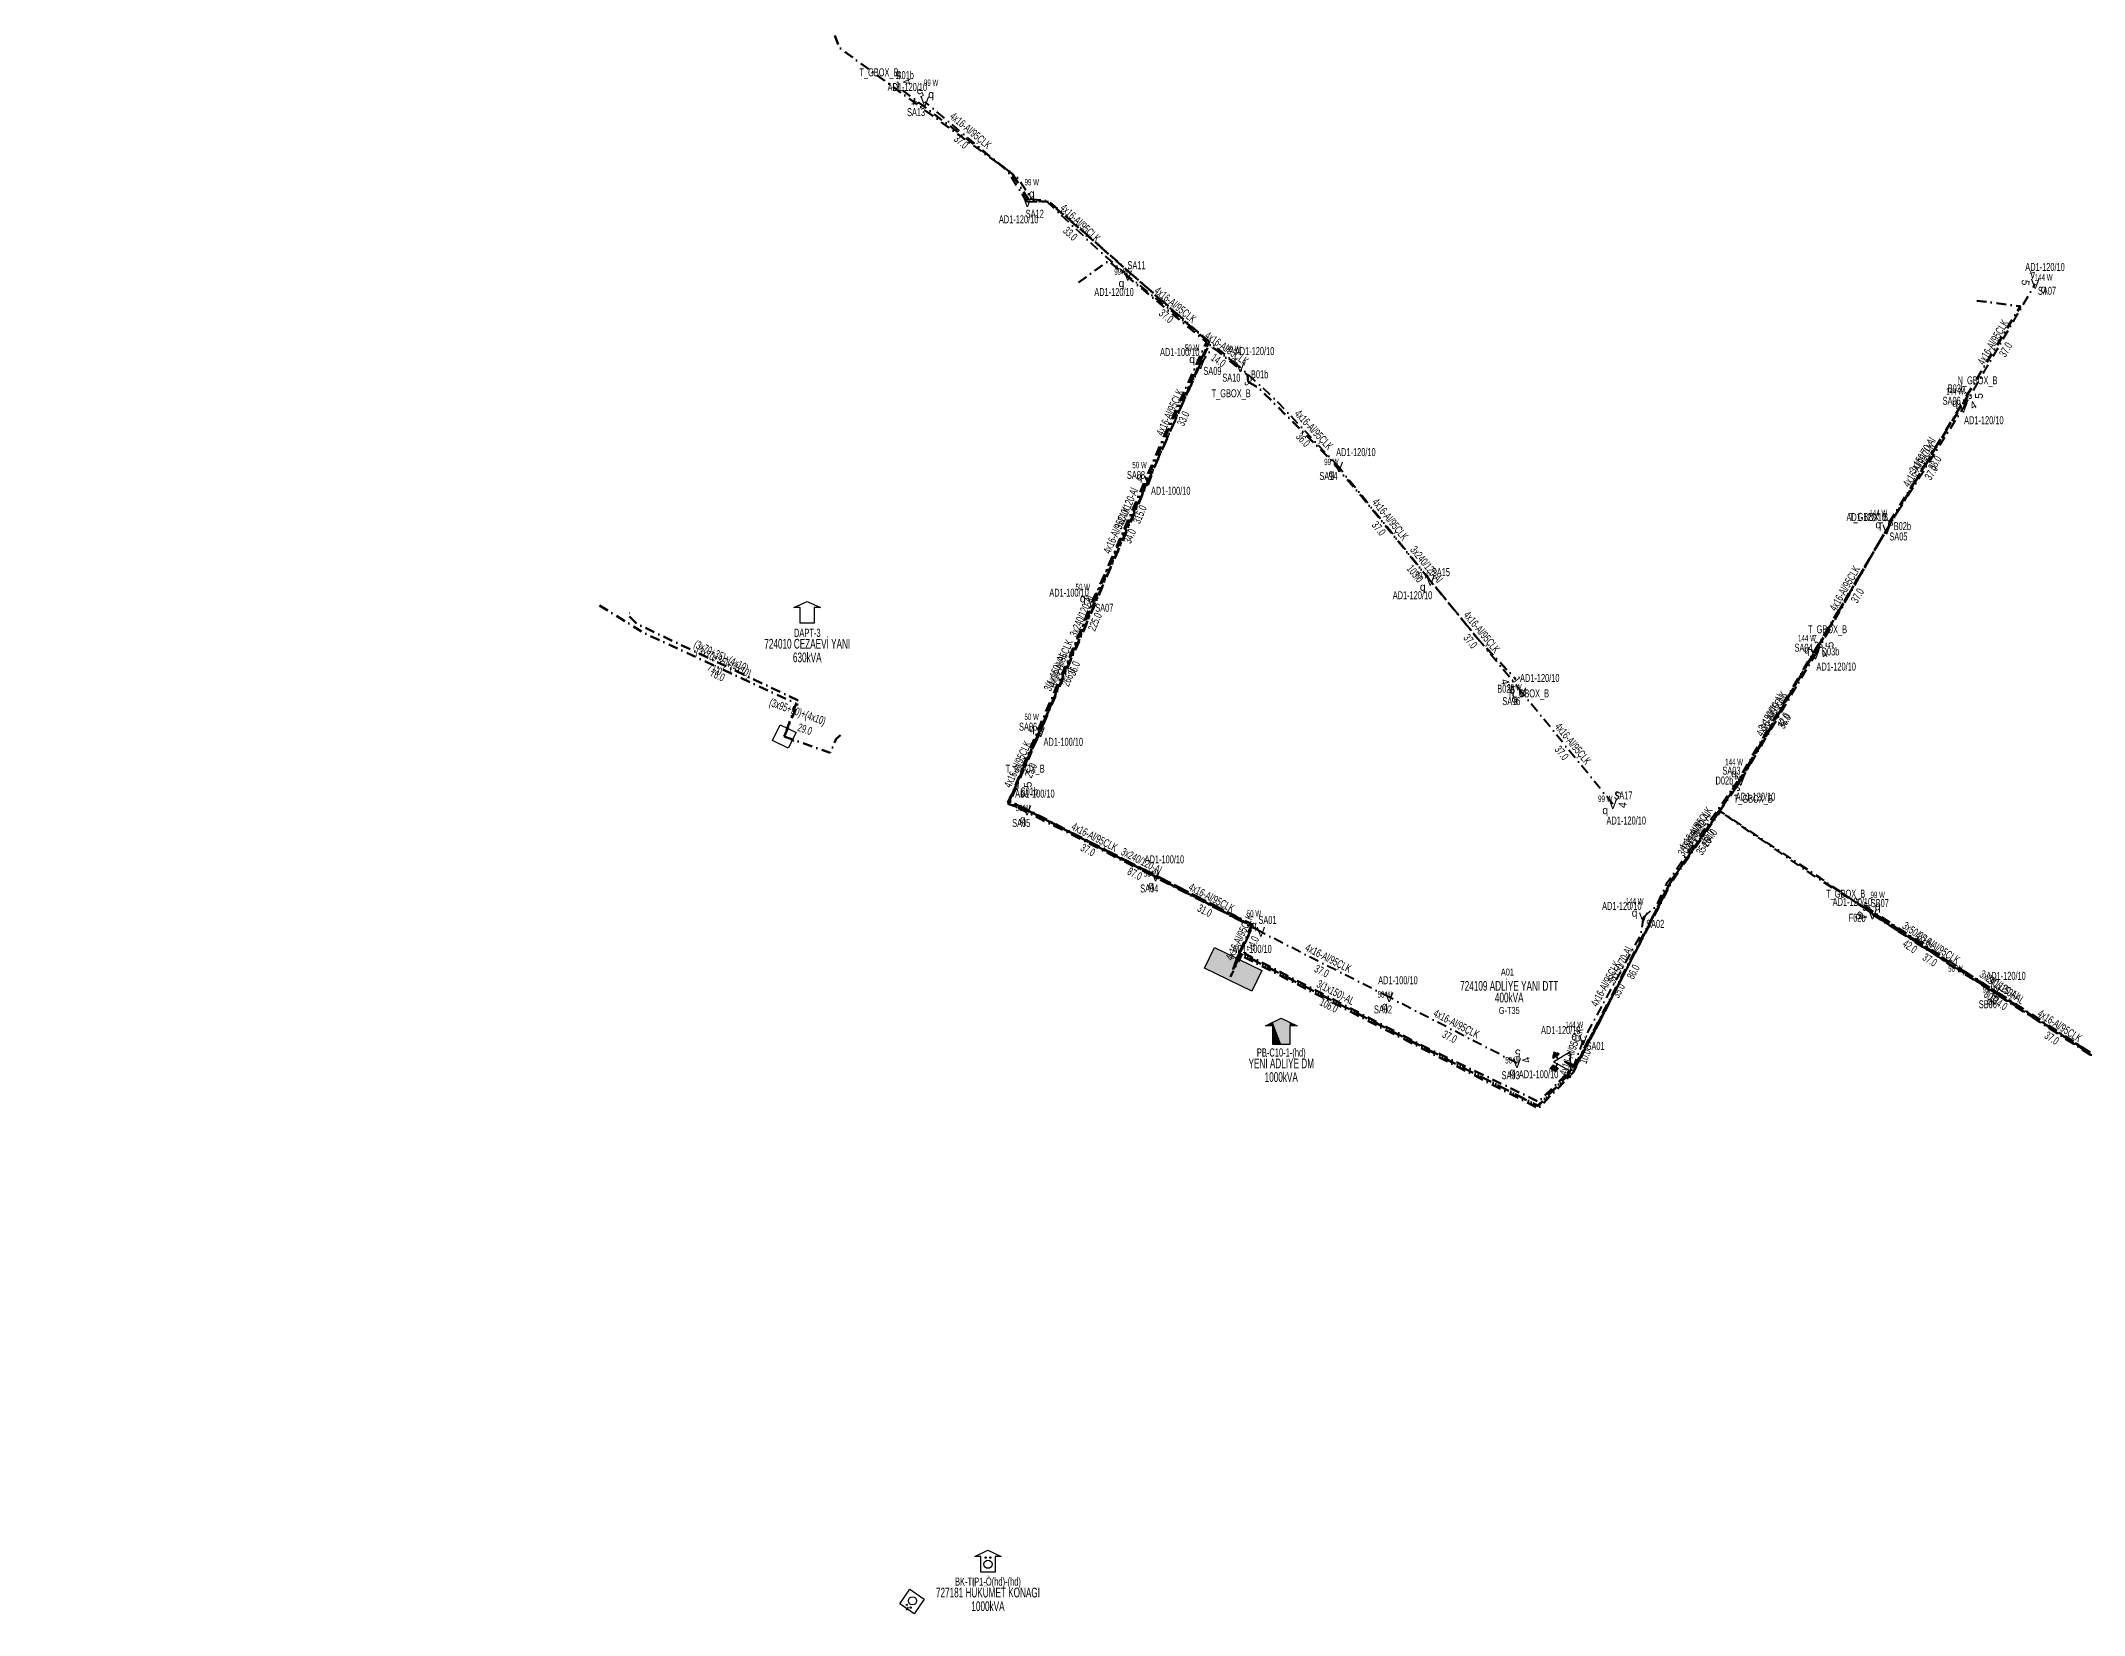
# Model space of a CAD drawing. Header units: millimetres. Extents: x 524161 to 529034, y 4027937 to 4030642.
# Drawn here: x 526133 to 526656, y 4029337 to 4029741 of the extents above; entities that cross this region are included whole.
import ezdxf
from ezdxf.enums import TextEntityAlignment as Align

# ---------------------------------------------------------------- set-up
doc = ezdxf.new("R2010")
doc.units = ezdxf.units.MM
doc.linetypes.add('DASHDOT', pattern=[5, 2.5, -1.25, 0, -1.25])
for name, color, linetype, lineweight in [('DIREK_AYD_YENI', 152, 'Continuous', 25), ('DIREK_BOX_YENI', 5, 'Continuous', 25), ('HAT_AG_YERALTI_MEVCUT', 126, 'DASHDOT', 50), ('HAT_AYD_YERALTI_YENI', 4, 'DASHDOT', 40), ('HAT_BOX_YERALTI_YENI', 5, 'DASHDOT', 50), ('HAT_OG_YERALTI_YENI', 1, 'DASHDOT', 70), ('TRAFO_MEVCUT', 5, 'Continuous', 30), ('TRAFO_TADILAT_BYSK', 5, 'Continuous', 30), ('TRAFO_YENI', 5, 'Continuous', 30)]:
    doc.layers.add(name, color=color, linetype=linetype, lineweight=lineweight)
doc.layers.add('LAMBA_GUCU', color=4, linetype='Continuous')
doc.styles.add('Direk', font='B_CAD')
doc.styles.get("Standard").update_dxf_attribs({"font": 'Arial'})

# ---------------------------------------------------------------- blocks, each defined once
blk = doc.blocks.new('YENI_BINA_KARE')
blk.add_hatch(color=5).paths.add_polyline_path([(-2.25, -2.25), (2.25, -2.25), (2.25, 2.25), (-2.25, 2.25)])
at = {"layer": 'TRAFO_TADILAT_BYSK', "linetype": 'Continuous'}
for p, q in [((-2.25, -2.25), (-2.25, 2.25)), ((-2.25, 2.25), (2.25, 2.25)), ((0, 1.8), (0, 2.7)), ((2.25, 2.25), (2.25, -2.25)), ((2.25, -2.25), (-2.25, -2.25))]:
    blk.add_line(p, q, dxfattribs=at)
blk = doc.blocks.new('YENI_BETKOSK')
at = {"layer": 'TRAFO_YENI', "linetype": 'Continuous'}
for p, q in [((-3.4, 2), (0, 3.6)), ((-1.8, 2), (-3.4, 2)), ((-1.8, -2), (-1.8, 2)), ((0, 3.6), (3.4, 2)), ((3.4, 2), (1.8, 2)), ((1.8, 2), (1.8, -2)), ((1.8, -2), (-1.8, -2))]:
    blk.add_line(p, q, dxfattribs=at)
for points in [[(-3.4, 2), (-1.8, 2), (-1.8, 2.752941)], [(-1.8, 2.752941), (0, -2), (0, 3.6)], [(-1.8, -2), (-1.8, 2.752941), (0, -2)], [(0, -2), (0, 3.6), (1.8, -2)], [(0, 3.6), (1.8, -2), (1.8, 2.752941)], [(1.8, 2), (1.8, 2.752941), (3.4, 2)]]:
    blk.add_solid(points, dxfattribs=at)
blk = doc.blocks.new('MEV_DIREK')
h = blk.add_hatch(color=32)
h.paths.add_polyline_path([(-2.14, 0.97), (-2.35, 1.09), (-3.31, -0.55), (-3.09, -0.67), (-2.67, 0.06), (-1.89, -0.39), (-1.79, -0.22), (-2.56, 0.23)])
h.paths.add_polyline_path([(-3.46, -0.17), (-3.33, -0.25), (-2.61, 0.99), (-2.74, 1.06)])
h.paths.add_polyline_path([(-3.54, 0.29), (-3.41, 0.22), (-3.05, 0.82), (-3.18, 0.9)])
h.paths.add_polyline_path([(-3.58, 0.81), (-3.66, 0.68), (-3.53, 0.61), (-3.45, 0.74)])
h.paths.add_polyline_path([(-1.51, -2.34), (-2.26, -2.33), (-2.52, -3.47), (-2.42, -3.47), (-2.21, -2.53), (-1.91, -2.54), (-2.12, -3.47), (-2.02, -3.47), (-1.81, -2.54), (-1.51, -2.54), (-1.72, -3.47), (-1.62, -3.48), (-1.41, -2.54), (-1.11, -2.54), (-1.32, -3.48), (-1.22, -3.48), (-1.01, -2.54), (-0.71, -2.55), (-0.92, -3.48), (-0.82, -3.48), (-0.56, -2.35), (-1.31, -2.34), (-1.31, -1.44), (-1.51, -1.44)])
at = {"layer": 'TRAFO_MEVCUT'}
for points in [[(2.35, -1.57), (2.12, -1.92), (2.08, -1.44), (1.94, -1.44), (2.01, -2.32), (2.25, -1.96), (2.31, -2.67), (2.1, -2.67), (2.39, -2.87), (2.4, -2.86), (2.64, -2.49), (2.45, -2.63)], [(2.35, -1.57), (2.12, -1.92), (2.08, -1.44), (1.94, -1.44), (2.01, -2.32), (2.25, -1.96), (2.31, -2.67), (2.1, -2.67), (2.39, -2.87), (1.98, -3.19), (2.2, -3.79), (2.26, -3.74), (2.08, -3.26), (2.26, -3.13), (2.44, -3.6), (2.49, -3.56), (2.32, -3.08), (2.49, -2.94), (2.67, -3.42), (2.73, -3.38), (2.55, -2.9), (2.73, -2.76), (2.91, -3.24), (2.97, -3.2), (2.79, -2.72), (2.97, -2.58), (3.15, -3.06), (3.21, -3.01), (2.98, -2.42), (2.4, -2.86), (2.64, -2.49), (2.45, -2.63)], [(2.97, -2.58), (3.15, -3.06), (3.21, -3.01), (2.98, -2.42), (2.4, -2.86), (2.64, -2.49), (2.45, -2.63), (2.35, -1.57), (2.12, -1.92), (2.08, -1.44), (1.94, -1.44), (2.01, -2.32), (2.25, -1.96), (2.31, -2.67), (2.1, -2.67), (2.39, -2.87), (1.98, -3.19), (2.2, -3.79), (2.26, -3.74), (2.08, -3.26), (2.26, -3.13), (2.44, -3.6), (2.49, -3.56), (2.32, -3.08), (2.49, -2.94), (2.67, -3.42), (2.73, -3.38), (2.55, -2.9), (2.73, -2.76), (2.91, -3.24), (2.97, -3.2), (2.79, -2.72)]]:
    blk.add_hatch(color=32, dxfattribs=at).paths.add_polyline_path(points)
at = {"layer": 'TRAFO_MEVCUT', "linetype": 'Continuous'}
for p, q in [((-2.5, -1.44), (0, 2.89)), ((2.5, -1.44), (0, 2.89)), ((-2.5, -1.44), (2.5, -1.44))]:
    blk.add_line(p, q, dxfattribs=at)
at = {"layer": 'TRAFO_MEVCUT', "color": 32, "flags": 128}
blk.add_lwpolyline([(1.94, -1.44), (2.08, -1.44), (2.12, -1.92), (2.35, -1.57), (2.45, -2.63), (2.64, -2.49), (2.4, -2.86), (2.98, -2.42), (3.21, -3.01), (3.15, -3.06), (2.97, -2.58), (2.79, -2.72), (2.97, -3.2), (2.91, -3.24), (2.73, -2.76), (2.55, -2.9), (2.73, -3.38), (2.67, -3.42), (2.49, -2.94), (2.32, -3.08), (2.49, -3.56), (2.44, -3.6), (2.26, -3.13), (2.08, -3.26), (2.26, -3.74), (2.2, -3.79), (1.98, -3.19), (2.39, -2.87), (2.1, -2.67), (2.31, -2.67), (2.25, -1.96), (2.01, -2.32), (1.94, -1.44)], dxfattribs=at)
at = {"layer": 'TRAFO_TADILAT_BYSK', "color": 32, "flags": 128}
for points in [[(-3.53, 0.61), (-3.45, 0.74), (-3.58, 0.81), (-3.66, 0.68), (-3.53, 0.61)], [(-3.41, 0.22), (-3.05, 0.82), (-3.18, 0.9), (-3.54, 0.29), (-3.41, 0.22)], [(-3.33, -0.25), (-2.61, 0.99), (-2.74, 1.06), (-3.46, -0.17), (-3.33, -0.25)], [(-1.79, -0.22), (-2.56, 0.23), (-2.14, 0.97), (-2.35, 1.09), (-3.31, -0.55), (-3.09, -0.67), (-2.67, 0.06), (-1.89, -0.39), (-1.79, -0.22)], [(-1.31, -1.44), (-1.51, -1.44), (-1.51, -2.34), (-2.26, -2.33), (-2.52, -3.47), (-2.42, -3.47), (-2.21, -2.53), (-1.91, -2.54), (-2.12, -3.47), (-2.02, -3.47), (-1.81, -2.54), (-1.51, -2.54), (-1.72, -3.47), (-1.62, -3.48), (-1.41, -2.54), (-1.11, -2.54), (-1.32, -3.48), (-1.22, -3.48), (-1.01, -2.54), (-0.71, -2.55), (-0.92, -3.48), (-0.82, -3.48), (-0.56, -2.35), (-1.31, -2.34), (-1.31, -1.44)]]:
    blk.add_lwpolyline(points, dxfattribs=at)
blk = doc.blocks.new('MEV_BINA_KARE')
at = {"layer": 'TRAFO_MEVCUT', "linetype": 'Continuous'}
for p, q in [((-2.25, -2.25), (-2.25, 2.25)), ((-2.25, 2.25), (2.25, 2.25)), ((0, 1.8), (0, 2.7)), ((2.25, 2.25), (2.25, -2.25)), ((2.25, -2.25), (-2.25, -2.25))]:
    blk.add_line(p, q, dxfattribs=at)
blk = doc.blocks.new('MEV_DAPT')
at = {"layer": 'TRAFO_MEVCUT', "linetype": 'Continuous'}
for p, q in [((-3.4, 2), (0, 3.6)), ((-1.8, 2), (-3.4, 2)), ((-1.8, -2), (-1.8, 2)), ((0, 3.6), (3.4, 2)), ((3.4, 2), (1.8, 2)), ((1.8, 2), (1.8, -2)), ((1.8, -2), (-1.8, -2))]:
    blk.add_line(p, q, dxfattribs=at)
blk = doc.blocks.new('MEV_OZELBINA_KARE')
at = {"layer": 'TRAFO_MEVCUT', "linetype": 'Continuous'}
for p, q in [((-2.25, 2.25), (2.25, 2.25)), ((-2.25, -2.25), (-2.25, 2.25)), ((0, 1.8), (0, 2.7)), ((2.25, 2.25), (2.25, -2.25)), ((2.25, -2.25), (-2.25, -2.25))]:
    blk.add_line(p, q, dxfattribs=at)
for centre, radius in [((0, -0.215091), 1.049264), ((-0.592312, 1.488957), 0.15614), ((0.592312, 1.488957), 0.15614)]:
    blk.add_circle(centre, radius, dxfattribs=at)
blk = doc.blocks.new('MEV_MBK_OZEL')
at = {"layer": 'TRAFO_MEVCUT', "linetype": 'Continuous'}
for p, q in [((-3.4, 2), (0, 3.6)), ((-1.8, 2), (-3.4, 2)), ((-1.8, -2), (-1.8, 2)), ((0, 3.6), (3.4, 2)), ((1.8, 2), (1.8, -2)), ((3.4, 2), (1.8, 2)), ((1.8, -2), (-1.8, -2))]:
    blk.add_line(p, q, dxfattribs=at)
for centre, radius in [((0, 0), 1.049264), ((-0.592312, 1.704048), 0.15614), ((0.592312, 1.704048), 0.15614)]:
    blk.add_circle(centre, radius, dxfattribs=at)

msp = doc.modelspace()

# ---------------------------------------------------------------- linework, layer by layer
at = {"layer": 'HAT_AG_YERALTI_MEVCUT', "flags": 128}
for points in [[(526275.957, 4029596.085), (526287.660851, 4029588.893447), (526326.35163, 4029570.960129), (526323.319317, 4029562.508069)], [(526323.319317, 4029562.508069), (526327.132646, 4029571.616727), (526285.606025, 4029591.335606), (526283.182943, 4029593.675134), (526283.778, 4029594.185)], [(526323.319317, 4029562.508069), (526335.105201, 4029558.323135), (526336.591047, 4029561.902671), (526337.861, 4029562.962)]]:
    msp.add_lwpolyline(points, dxfattribs=at)
at = {"layer": 'HAT_AYD_YERALTI_YENI', "flags": 128}
for points in [[(526385.588488, 4029699.445904), (526380.388404, 4029707.579369), (526359.334988, 4029725.233956)], [(526411.318458, 4029680.634953), (526405.322142, 4029685.845683), (526390.455234, 4029699.712575), (526385.588488, 4029699.445904)], [(526440.143956, 4029657.155587), (526433.385483, 4029662.834664), (526411.318458, 4029680.634953)], [(526625.403, 4029646.755), (526643.803, 4029678.511)], [(526429.977301, 4029657.978932), (526433.052144, 4029662.234654), (526438.185561, 4029658.701263), (526440.143956, 4029657.155587)], [(526416.606893, 4029628.109832), (526429.977301, 4029657.978932)], [(526465.376335, 4029631.592937), (526449.887704, 4029648.129799), (526440.143956, 4029657.155587)], [(526605.759, 4029615.579), (526625.403, 4029646.755)], [(526488.832425, 4029602.432199), (526465.376335, 4029631.592937)], [(526402.0905, 4029596.893962), (526416.606893, 4029628.109832)], [(526587.496, 4029583.52), (526605.759, 4029615.579)], [(526512.321289, 4029573.796979), (526488.832425, 4029602.432199)], [(526388.997375, 4029563.648589), (526402.0905, 4029596.893962)], [(526568.364, 4029551.196), (526587.496, 4029583.52)], [(526535.596, 4029545.192), (526512.321289, 4029573.796979)], [(526385.501939, 4029543.520665), (526380.568525, 4029545.587365), (526388.997375, 4029563.648589)], [(526543.373, 4029516.144), (526546.864033, 4029519.202384), (526549.530743, 4029525.099916), (526567.162745, 4029550.607426), (526568.364, 4029551.196)], [(526418.440671, 4029526.661827), (526385.501939, 4029543.520665)], [(526445.421, 4029512.431), (526418.440671, 4029526.661827)], [(526543.373, 4029516.144), (526542.786851, 4029511.835999), (526527.984, 4029484.644)], [(526602.114429, 4029516.852881), (526633.55586, 4029496.819264)], [(526445.421, 4029512.431), (526443.289018, 4029513.711911), (526439.98314, 4029506.819998), (526438.31, 4029502.833)], [(526478.302804, 4029495.667508), (526445.421, 4029512.431)], [(526511.021, 4029478.795), (526478.302804, 4029495.667508)], [(526633.55586, 4029496.819264), (526664.60597, 4029476.770103)], [(526527.984, 4029484.644), (526525.399173, 4029477.698144), (526523.312214, 4029479.207371)]]:
    msp.add_lwpolyline(points, dxfattribs=at)
at = {"layer": 'HAT_BOX_YERALTI_YENI', "flags": 128}
for points in [[(526438.31, 4029502.833), (526439.887692, 4029507.002189), (526443.070906, 4029514.265925), (526417.993575, 4029527.137929), (526386.052193, 4029543.509046), (526380.940244, 4029545.936638), (526403.79676, 4029599.667592), (526421.525757, 4029640.717235), (526432.190735, 4029663.680046), (526391.055597, 4029699.541442), (526385.978591, 4029699.951705), (526381.568263, 4029706.926178), (526352.191379, 4029729.256288)], [(526442.186441, 4029653.406947), (526441.960143, 4029655.155317), (526432.157983, 4029663.042112), (526415.14504, 4029624.847492), (526387.218528, 4029560.429826), (526380.605633, 4029545.255085), (526385.525763, 4029543.622229), (526426.233603, 4029522.544205), (526443.345406, 4029513.838457), (526439.909452, 4029507.017833), (526438.31, 4029502.833)], [(526442.186441, 4029653.406947), (526444.853151, 4029651.873588), (526462.446711, 4029634.349079), (526471.180186, 4029624.082245), (526501.631134, 4029586.785794), (526510.742148, 4029577.160233)], [(526606.402044, 4029617.358423), (526626.599742, 4029649.892967)], [(526523.312214, 4029479.207371), (526526.030087, 4029478.056736), (526541.568801, 4029507.595678), (526550.332758, 4029525.376906), (526567.148316, 4029549.779044), (526606.418505, 4029616.629145), (526606.402044, 4029617.358423)], [(526567.133386, 4029549.358082), (526588.332897, 4029586.060148)], [(526438.31, 4029502.833), (526443.131716, 4029514.056451), (526384.829134, 4029543.940167), (526380.823607, 4029545.730516), (526382.917405, 4029549.978802)], [(526567.133386, 4029549.358082), (526550.371455, 4029525.108554), (526546.794023, 4029517.788872), (526531.517356, 4029488.313313), (526526.08137, 4029477.902887), (526523.312214, 4029479.207371)], [(526600.157878, 4029518.952076), (526666.932298, 4029475.665709), (526667.15963, 4029475.892489)], [(526600.157878, 4029518.952076), (526625.454, 4029501.548)]]:
    msp.add_lwpolyline(points, dxfattribs=at)
at = {"layer": 'HAT_OG_YERALTI_YENI', "flags": 128}
for points in [[(526438.31, 4029502.833), (526440.204875, 4029506.449965), (526516.515248, 4029467.196261), (526525.44986, 4029476.423811), (526550.935474, 4029525.63741), (526563.119203, 4029543.33286), (526588.512949, 4029526.345918), (526607.01512, 4029513.73827), (526650.617829, 4029485.683815), (526701.164717, 4029453.135111), (526766.917481, 4029409.490948), (526777.50832, 4029404.758872), (526806.126118, 4029444.418183), (526859.044137, 4029525.504806), (526907.471165, 4029600.840955), (526947.284872, 4029650.393385), (526951.751612, 4029655.860141), (526954.00777, 4029657.381693), (526980.208196, 4029695.648981), (527007.937084, 4029737.346519), (527018.510589, 4029732.319771), (527040.264275, 4029765.773648), (527062.690904, 4029799.538765), (527065.036927, 4029805.669968), (527088.021301, 4029842.737903), (527115.280387, 4029883.503829), (527152.675375, 4029941.278138), (527191.871993, 4030001.079), (527221.934411, 4030046.793281), (527239.260552, 4030074.253548), (527305.429027, 4030115.254773), (527357.00048, 4030148.904155), (527362.859242, 4030149.129492), (527366.351966, 4030139.327333), (527395.195101, 4030094.935945), (527435.795157, 4030027.671284), (527460.728896, 4030043.604877), (527508.835156, 4030074.008259), (527547.535742, 4030098.995696), (527621.746716, 4030169.302446), (527663.197456, 4030213.389629), (527675.500856, 4030230.672977), (527702.87515, 4030216.144238), (527713.803994, 4030208.370111), (527743.052274, 4030178.757953), (527761.755245, 4030158.139618), (527811.636188, 4030112.198283), (527862.072895, 4030067.939694), (527911.50642, 4030026.279289), (527932.575429, 4030012.308395), (527950.264383, 4030000.252866), (527962.385571, 4029984.398993), (527984.243259, 4029950.823781), (528006.534689, 4029915.703418), (528034.467181, 4029868.512606), (528044.156672, 4029852.739016), (528056.96512, 4029838.233436), (528068.006633, 4029823.473863), (528081.75219, 4029803.644207), (528097.855141, 4029782.255724), (528110.924686, 4029766.369466), (528125.156201, 4029746.323368), (528129.749609, 4029739.389922), (528124.636192, 4029733.496493), (528129.314173, 4029724.148), (528138.327653, 4029714.007835), (528147.687805, 4029703.694334), (528156.256468, 4029694.176786), (528161.716556, 4029667.396351), (528127.843959, 4029657.183636), (528126.853823, 4029657.591163)], [(526132.851, 4030160.094), (526156.903015, 4030173.039634), (526194.785708, 4030105.265706), (526213.478554, 4030064.62133), (526255.827167, 4029953.240794), (526288.571582, 4029865.200686), (526320.64399, 4029784.388262), (526337.471844, 4029739.015107), (526382.977213, 4029705.841827), (526386.787373, 4029700.197474), (526391.068776, 4029699.7468), (526411.793679, 4029681.474092), (526432.09017, 4029663.510538), (526405.399987, 4029602.161299), (526381.187805, 4029545.860502), (526438.509487, 4029516.702984), (526443.466901, 4029514.224277), (526438.734824, 4029503.633439), (526438.31, 4029502.833)], [(526438.31, 4029502.833), (526442.942656, 4029513.907743), (526396.027969, 4029537.824229), (526380.717249, 4029545.498627), (526386.717347, 4029560.421947), (526402.150099, 4029596.456082), (526419.79298, 4029637.603826), (526431.487569, 4029663.587761), (526406.358062, 4029684.383363), (526398.718, 4029678.904)], [(526628.836, 4029674.225), (526640.008655, 4029672.784311), (526620.064352, 4029639.508475), (526577.831664, 4029568.568233), (526564.319431, 4029545.530909), (526550.479978, 4029525.390748), (526531.876849, 4029489.461227), (526525.72805, 4029477.879918), (526523.625452, 4029475.264491), (526516.394565, 4029467.931039), (526489.471051, 4029481.46972), (526440.167357, 4029507.061616), (526438.900669, 4029503.594893), (526438.31, 4029502.833)], [(526822.539, 4029350.937), (526824.688133, 4029357.264034), (526799.225053, 4029371.009591), (526782.683644, 4029374.502656), (526794.222293, 4029394.297849), (526780.390544, 4029404.937662), (526777.037433, 4029405.766078), (526769.778932, 4029408.566912), (526758.457249, 4029415.588723), (526707.324098, 4029449.646651), (526663.747993, 4029477.58308), (526607.140188, 4029514.202866), (526587.472932, 4029526.519254), (526562.945867, 4029543.419528), (526550.746478, 4029525.73652), (526532.655075, 4029490.21864), (526525.744015, 4029477.32548), (526516.461813, 4029467.786863), (526440.589319, 4029506.693388), (526437.642604, 4029500.886627), (526438.31, 4029502.833)], [(526523.312214, 4029479.207371), (526525.3105, 4029477.732393), (526520.848889, 4029473.014367), (526516.541126, 4029468.911736), (526487.463731, 4029482.963247), (526439.984829, 4029507.549064), (526438.78481, 4029504.149008), (526438.31, 4029502.833)]]:
    msp.add_lwpolyline(points, dxfattribs=at)

# ---------------------------------------------------------------- block references
at = {"layer": 'TRAFO_MEVCUT'}
for name, p in [('MEV_DAPT', (526329.204506, 4029593.535268)), ('MEV_DAPT', (526329.204506, 4029593.535268)), ('MEV_MBK_OZEL', (526375.505101, 4029350.335295))]:
    msp.add_blockref(name, p, dxfattribs=at)
for name, p, rotation in [('MEV_BINA_KARE', (526323.319317, 4029562.508069), 243.704015), ('MEV_BINA_KARE', (526323.319317, 4029562.508069), 243.704015), ('MEV_DIREK', (526523.312214, 4029479.207371), 331.639209), ('MEV_DIREK', (526523.312214, 4029479.207371), 331.639209), ('MEV_OZELBINA_KARE', (526356.057008, 4029340.785204), 145.134831)]:
    msp.add_blockref(name, p, dxfattribs=dict(at, rotation=rotation))
at = {"layer": 'TRAFO_YENI', "xscale": 3.000539999999999, "yscale": 1.3, "rotation": 333.958183}
msp.add_blockref('YENI_BINA_KARE', (526438.31, 4029502.833), dxfattribs=at)
msp.add_blockref('YENI_BINA_KARE', (526438.31, 4029502.833), dxfattribs=at)
at = {"layer": 'TRAFO_YENI', "xscale": 1.199999999999999, "yscale": 1.199999999999999}
msp.add_blockref('YENI_BETKOSK', (526450.650038, 4029485.965897), dxfattribs=at)
msp.add_blockref('YENI_BETKOSK', (526450.650038, 4029485.965897), dxfattribs=at)

# ---------------------------------------------------------------- texts
at = {"layer": 'DIREK_AYD_YENI', "width": 0.53}
for s, p in [('AD1-120/10', (526354.850905, 4029728.994136)), ('SA13', (526357.086078, 4029722.55209)), ('AD1-120/10', (526383.353616, 4029695.085251)), ('SA12', (526387.494746, 4029696.51057)), ('SA11', (526413.565441, 4029683.318433)), ('AD1-120/10', (526646.329195, 4029682.870882)), ('AD1-120/10', (526407.806351, 4029676.440588)), ('SA07', (526646.831374, 4029676.756306)), ('AD1-100/10', (526424.642685, 4029661.056624)), ('AD1-120/10', (526443.803392, 4029661.302796)), ('SA09', (526433.008944, 4029656.229891)), ('SA10', (526437.868754, 4029654.495991)), ('SA06', (526622.407704, 4029648.565581)), ('AD1-120/10', (526630.646379, 4029643.585509)), ('AD1-120/10', (526469.769078, 4029635.407289)), ('SA08', (526413.422724, 4029629.562783)), ('SA14', (526462.7336, 4029629.29817)), ('AD1-100/10', (526422.331598, 4029625.497624)), ('AD1-120/10', (526600.499064, 4029618.732236)), ('SA05', (526608.760911, 4029613.779409)), ('SA15', (526491.549098, 4029604.638937)), ('AD1-100/10', (526396.28151, 4029599.385866)), ('AD1-120/10', (526484.266453, 4029598.723284)), ('SA07', (526405.307039, 4029595.514152)), ('SA04', (526584.469339, 4029585.277648)), ('AD1-120/10', (526516.87262, 4029577.515252)), ('AD1-120/10', (526592.818072, 4029580.429357)), ('SA16', (526509.610821, 4029571.582625)), ('SA06', (526385.781772, 4029565.030579)), ('AD1-100/10', (526394.803921, 4029561.153073)), ('SA03', (526565.988585, 4029553.766487)), ('AD1-100/10', (526387.521347, 4029547.86771)), ('SA17', (526538.310858, 4029547.40097)), ('AD1-120/10', (526572.153294, 4029547.095526)), ('SA05', (526384.027366, 4029540.34645)), ('AD1-120/10', (526539.027649, 4029540.974451)), ('AD1-100/10', (526420.707028, 4029531.023452)), ('SA04', (526416.826882, 4029523.556076)), ('AD1-120/10', (526537.909052, 4029519.081577)), ('AD1-120/10', (526596.979527, 4029520.124699)), ('SB07', (526603.995192, 4029519.804614)), ('SA01', (526447.11812, 4029515.49201)), ('SA02', (526546.455719, 4029514.48664)), ('AD1-100/10', (526443.159127, 4029508.069498)), ('AD1-100/10', (526480.538737, 4029500.028198)), ('AD1-120/10', (526636.340296, 4029501.160249)), ('SA02', (526476.705875, 4029492.553055)), ('SB06', (526631.666185, 4029493.873228)), ('AD1-120/10', (526522.256679, 4029487.252601)), ('SA01', (526531.169177, 4029483.193259)), ('SA03', (526509.416824, 4029475.684274)), ('AD1-100/10', (526516.556418, 4029475.94043))]:
    msp.add_text(s, height=2.05, dxfattribs=at).set_placement(p, align=Align.MIDDLE_CENTER)
at = {"layer": 'DIREK_AYD_YENI', "color": 32, "style": 'Direk'}
for s, rotation, p in [('4', 275.018095, (526356.84457, 4029725.01528)), ('5', 207.518095, (526358.179916, 4029727.451118)), ('5', 262.411223, (526641.324896, 4029678.841156)), ('4', 194.911224, (526643.159695, 4029680.926814)), ('5', 151.633851, (526536.783761, 4029547.391824)), ('4', 444.133852, (526538.082908, 4029544.936488)), ('5', 214.995833, (526600.680636, 4029518.900865)), ('4', 282.495833, (526599.673649, 4029516.31196)), ('5', 175.22021, (526511.229316, 4029481.286306)), ('4', 107.72021, (526513.402385, 4029479.555923))]:
    msp.add_text(s, height=2, rotation=rotation, dxfattribs=at).set_placement(p, align=Align.MIDDLE_CENTER)
at = {"layer": 'DIREK_AYD_YENI', "style": 'Direk'}
for p in [(526359.334988, 4029725.233956), (526385.588488, 4029699.445904), (526411.318458, 4029680.634953), (526643.803, 4029678.511), (526429.977301, 4029657.978932), (526440.143956, 4029657.155587), (526625.403, 4029646.755), (526465.376335, 4029631.592937), (526416.606893, 4029628.109832), (526605.759, 4029615.579), (526488.832425, 4029602.432199), (526402.0905, 4029596.893962), (526587.496, 4029583.52), (526512.321289, 4029573.796979), (526388.997375, 4029563.648589), (526568.364, 4029551.196), (526535.596, 4029545.192), (526385.501939, 4029543.520665), (526418.440671, 4029526.661827), (526543.373, 4029516.144), (526602.114429, 4029516.852881), (526445.421, 4029512.431), (526478.302804, 4029495.667508), (526633.55586, 4029496.819264), (526527.984, 4029484.644), (526511.021, 4029478.795)]:
    msp.add_text('V', height=2.5, dxfattribs=at).set_placement(p, align=Align.MIDDLE_CENTER)
at = {"layer": 'DIREK_AYD_YENI', "color": 4, "style": 'Direk'}
for p in [(526360.941352, 4029727.149575), (526386.72873, 4029701.670729), (526409.713469, 4029678.718181), (526645.966124, 4029677.257647), (526427.811842, 4029659.228247), (526438.376189, 4029658.923354), (526623.263503, 4029648.048272), (526414.332486, 4029629.147654), (526463.488667, 4029629.953818), (526603.614778, 4029616.864422), (526399.792972, 4029597.879541), (526486.891945, 4029600.855957), (526585.3341, 4029584.775463), (526510.385241, 4029572.215298), (526386.700515, 4029564.635725), (526566.667275, 4029553.032062), (526384.448673, 4029541.253369), (526533.656816, 4029543.614164), (526417.287965, 4029524.443434), (526443.653233, 4029514.198767), (526541.171058, 4029517.327828), (526603.457831, 4029518.961262), (526477.16214, 4029493.442899), (526632.206092, 4029494.714953), (526525.708874, 4029485.680243), (526509.87516, 4029476.573053)]:
    msp.add_text('q', height=2, dxfattribs=at).set_placement(p, align=Align.MIDDLE_CENTER)
at = {"layer": 'DIREK_BOX_YENI', "width": 0.53}
for s, p in [('T_GBOX_B', (526347.578082, 4029732.762971)), ('A01b', (526354.309392, 4029732.042687)), ('B01b', (526445.09699, 4029655.350836)), ('T_GBOX_B', (526437.810077, 4029650.484072)), ('B03b', (526623.626159, 4029651.738991)), ('N_GBOX_B', (526629.032437, 4029653.811564)), ('T_GBOX_B', (526601.094693, 4029618.80733)), ('B02b', (526609.778484, 4029616.436655)), ('T_GBOX_B', (526590.602733, 4029589.989846)), ('D03b', (526591.363643, 4029584.309555)), ('B02b', (526508.200268, 4029574.754232)), ('N_GBOX_B', (526514.145762, 4029573.5644)), ('T_GBOX_B', (526385.028022, 4029554.261214)), ('D02b', (526564.176023, 4029551.229979)), ('C01b', (526386.056819, 4029548.43152)), ('T_GBOX_B', (526571.574079, 4029546.547294)), ('T_GBOX_B', (526595.254233, 4029522.227456)), ('F02b', (526598.193887, 4029516.055053))]:
    msp.add_text(s, height=2.05, dxfattribs=at).set_placement(p, align=Align.MIDDLE_CENTER)
at = {"layer": 'DIREK_BOX_YENI', "style": 'Direk', "width": 0.8}
for p in [(526352.191379, 4029729.256288), (526382.917405, 4029549.978802), (526600.157878, 4029518.952076)]:
    msp.add_text('J', height=2.25, dxfattribs=at).set_placement(p, align=Align.MIDDLE_CENTER)
at = {"layer": 'DIREK_BOX_YENI', "color": 32, "style": 'Direk'}
for s, rotation, p in [('5', 532.760619, (526352.544222, 4029732.033967)), ('4', 472.760619, (526354.773341, 4029730.339557)), ('4', 388.167668, (526627.921492, 4029647.424571)), ('5', 448.167668, (526629.398311, 4029649.803438)), ('4', 389.988805, (526589.732423, 4029583.635003)), ('5', 449.988805, (526591.132896, 4029586.059601)), ('4', 283.426932, (526508.018681, 4029576.510059)), ('5', 343.426932, (526509.943482, 4029574.476554)), ('4', 393.763288, (526384.473542, 4029547.651048)), ('5', 453.763288, (526385.711367, 4029550.162579)), ('4', 236.259134, (526597.829515, 4029520.507301)), ('5', 325.865317, (526598.586685, 4029516.634458))]:
    msp.add_text(s, height=2, rotation=rotation, dxfattribs=at).set_placement(p, align=Align.MIDDLE_CENTER)
at = {"layer": 'DIREK_BOX_YENI', "style": 'Direk', "width": 0.8}
for rotation, p in [(318.366461, (526442.186441, 4029653.406947)), (56.437256, (526626.599742, 4029649.892967)), (61.631732, (526606.402044, 4029617.358423)), (61.843809, (526588.332897, 4029586.060148)), (307.333196, (526510.742148, 4029577.160233)), (62.386972, (526567.133386, 4029549.358082))]:
    msp.add_text('J', height=2.25, rotation=rotation, dxfattribs=at).set_placement(p, align=Align.MIDDLE_CENTER)
at = {"layer": 'HAT_AG_YERALTI_MEVCUT', "lineweight": 30, "width": 0.53}
for s, rotation, p in [('(3x70+35)+(4x10)', 334.599337, (526306.73394, 4029582.243997)), ('(3x70+35)+(4x10)', 335.132105, (526307.363689, 4029580.697976)), ('(3x95+50)+(4x10)', 340.451058, (526326.392745, 4029567.913591))]:
    msp.add_text(s, height=2.05, rotation=rotation, dxfattribs=at).set_placement(p, align=Align.CENTER)
for s, rotation, p in [('71.0', 334.599337, (526306.004732, 4029580.708336)), ('76.0', 335.132105, (526306.648792, 4029579.1556)), ('29.0', 340.451058, (526328.959205, 4029565.347131))]:
    msp.add_text(s, height=2.05, rotation=rotation, dxfattribs=at).set_placement(p, align=Align.TOP_CENTER)
at = {"layer": 'HAT_AYD_YERALTI_YENI', "lineweight": 30, "width": 0.53}
for rotation, p in [(320.018094, (526370.407859, 4029717.057973)), (316.993248, (526398.46846, 4029693.400711)), (321.108737, (526422.885638, 4029672.396396)), (59.910759, (526633.867839, 4029663.059131)), (325.459909, (526436.100788, 4029661.168129)), (64.958588, (526423.055337, 4029645.17086)), (313.125311, (526458.252401, 4029640.442425)), (57.785135, (526614.862098, 4029631.620221)), (66.11445, (526409.360601, 4029614.970374)), (308.812236, (526477.766704, 4029617.545322)), (60.330282, (526595.888871, 4029599.970284)), (309.361303, (526501.234045, 4029588.653666)), (68.168895, (526395.010661, 4029580.944973)), (59.379591, (526577.19819, 4029567.79103)), (309.133851, (526524.617967, 4029560.030954)), (64.982382, (526384.012699, 4029554.977439)), (55.345931, (526557.647534, 4029538.336998)), (332.895538, (526402.358577, 4029535.847897)), (332.190956, (526432.327191, 4029520.298481)), (424.37414, (526440.869687, 4029510.633573)), (327.495831, (526618.291901, 4029507.552922)), (332.986649, (526462.247778, 4029504.806756)), (421.436822, (526534.638859, 4029498.646414)), (332.720209, (526495.051487, 4029487.986716)), (327.149533, (526649.541996, 4029487.508759)), (429.588093, (526525.894939, 4029481.46753))]:
    msp.add_text('4x16-Al/95ÇLK', height=2.05, rotation=rotation, dxfattribs=at).set_placement(p, align=Align.CENTER)
for s, rotation, p in [('37.0', 320.018094, (526369.315532, 4029715.755352)), ('33.0', 316.993248, (526397.308916, 4029692.157546)), ('37.0', 321.108737, (526421.818303, 4029671.07322)), ('37.0', 59.910759, (526635.338757, 4029662.206839)), ('14.0', 325.459909, (526435.136917, 4029659.767788)), ('33.0', 64.958588, (526424.595541, 4029644.451295)), ('36.0', 313.125311, (526457.011638, 4029639.280311)), ('37.0', 57.785135, (526616.300392, 4029630.713958)), ('34.0', 66.11445, (526410.915007, 4029614.282025)), ('37.0', 308.812236, (526476.442057, 4029616.479813)), ('37.0', 60.330282, (526597.36599, 4029599.128785)), ('37.0', 309.361303, (526499.919669, 4029587.575512)), ('36.0', 68.168895, (526396.588744, 4029580.312791)), ('38.0', 59.379591, (526578.661143, 4029566.925139)), ('37.0', 309.133851, (526523.299322, 4029558.958025)), ('25.0', 64.982382, (526385.553201, 4029554.258514)), ('43.0', 55.345931, (526559.045954, 4029537.370344)), ('37.0', 332.895538, (526401.584033, 4029534.334595)), ('31.0', 332.190956, (526431.534096, 4029518.794819)), ('14.0', 424.37414, (526442.402471, 4029509.898336)), ('37.0', 327.495831, (526617.378387, 4029506.119223)), ('37.0', 332.986649, (526461.475642, 4029503.292225)), ('35.0', 421.436822, (526536.131953, 4029497.833598)), ('37.0', 332.720209, (526494.272316, 4029486.475792)), ('37.0', 327.149533, (526648.619834, 4029486.080608)), ('10.0', 429.588093, (526527.488195, 4029480.874627))]:
    msp.add_text(s, height=2.05, rotation=rotation, dxfattribs=at).set_placement(p, align=Align.TOP_CENTER)
at = {"layer": 'HAT_BOX_YERALTI_YENI', "lineweight": 30, "width": 0.53}
for s, rotation, p in [('3x150/70-Al', 58.167668, (526615.778737, 4029634.074015)), ('3x240/120-Al', 66.640888, (526411.880926, 4029620.529432)), ('3x240/120-Al', 309.230159, (526487.06408, 4029605.971591)), ('3x240/120-Al', 426.562179, (526400.401915, 4029592.976749)), ('3x150/70-Al', 59.988805, (526576.997103, 4029568.134259)), ('3x150/70-Al', 55.429201, (526558.040625, 4029538.060286)), ('3x240/120-Al', 332.862026, (526414.368139, 4029529.754733)), ('3x50/25-Al', 325.4715, (526613.287732, 4029510.950306)), ('3x150/70-Al', 422.603081, (526538.401025, 4029503.442222)), ('3x240/120-Al', 327.046767, (526634.007449, 4029498.02214))]:
    msp.add_text(s, height=2.05, rotation=rotation, dxfattribs=at).set_placement(p, align=Align.CENTER)
for s, rotation, p in [('38.0', 58.167668, (526617.223049, 4029633.177375)), ('315.0', 66.640888, (526413.44159, 4029619.855394)), ('103.0', 309.230159, (526485.74724, 4029604.896448)), ('225.0', 426.562179, (526401.961652, 4029592.300568)), ('42.0', 59.988805, (526578.46918, 4029567.283971)), ('164.0', 55.429201, (526559.440448, 4029537.095664)), ('87.0', 332.862026, (526413.59271, 4029528.241885)), ('42.0', 325.4715, (526612.324145, 4029509.54977)), ('86.0', 422.603081, (526539.910353, 4029502.659963)), ('80.0', 327.046767, (526633.082726, 4029496.595645))]:
    msp.add_text(s, height=2.05, rotation=rotation, dxfattribs=at).set_placement(p, align=Align.TOP_CENTER)
at = {"layer": 'HAT_OG_YERALTI_YENI', "lineweight": 30, "width": 0.53}
for rotation, p in [(66.815446, (526393.652368, 4029578.773654)), (415.504822, (526556.699157, 4029535.942215)), (332.623697, (526464.115138, 4029496.01096)), (327.101032, (526635.905776, 4029496.606658))]:
    msp.add_text('3(1x150)-AL', height=2.05, rotation=rotation, dxfattribs=at).set_placement(p, align=Align.CENTER)
for s, rotation, p in [('266.0', 66.815446, (526395.215078, 4029578.104375)), ('354.0', 415.504822, (526558.100252, 4029534.979442)), ('106.0', 332.623697, (526463.333422, 4029494.50135)), ('534.0', 327.101032, (526634.982405, 4029495.179288))]:
    msp.add_text(s, height=2.05, rotation=rotation, dxfattribs=at).set_placement(p, align=Align.TOP_CENTER)
at = {"layer": 'LAMBA_GUCU', "width": 0.55}
for s, p in [('99 W', (526360.940694, 4029730.09168)), ('99 W', (526386.728072, 4029704.612834)), ('99 W', (526409.712812, 4029681.660287)), ('144 W', (526645.965466, 4029680.199752)), ('50 W', (526427.811184, 4029662.170352)), ('99 W', (526438.375531, 4029661.865459)), ('144 W', (526623.262845, 4029650.990377)), ('50 W', (526414.331828, 4029632.089759)), ('99 W', (526463.488009, 4029632.895923)), ('144 W', (526603.61412, 4029619.806527)), ('99 W', (526486.891288, 4029603.798062)), ('50 W', (526399.792315, 4029600.821646)), ('144 W', (526585.333442, 4029587.717568)), ('99 W', (526510.384583, 4029575.157403)), ('50 W', (526386.699857, 4029567.57783)), ('144 W', (526566.666617, 4029555.974167)), ('99 W', (526533.656158, 4029546.55627)), ('50 W', (526384.448015, 4029544.195474)), ('50 W', (526417.287307, 4029527.385539)), ('144 W', (526541.1704, 4029520.269934)), ('99 W', (526603.457173, 4029521.903367)), ('50 W', (526443.652575, 4029517.140872)), ('50 W', (526623.364543, 4029503.024276)), ('50 W', (526477.161482, 4029496.385004)), ('99 W', (526632.205434, 4029497.657058)), ('144 W', (526525.708216, 4029488.622348)), ('50 W', (526509.874502, 4029479.515158))]:
    msp.add_text(s, height=1.65, dxfattribs=at).set_placement(p, align=Align.MIDDLE_CENTER)
at = {"layer": 'TRAFO_MEVCUT', "width": 0.6}
for s, height, p in [('724010 CEZAEVİ YANI', 2.5, (526329.204506, 4029585.035268)), ('724010 CEZAEVİ YANI', 2.5, (526329.204506, 4029585.035268)), ('DAPT-3', 2.1, (526329.204506, 4029588.035268)), ('DAPT-3', 2.1, (526329.204506, 4029588.035268)), ('630kVA', 2.5, (526329.204506, 4029581.535268)), ('630kVA', 2.5, (526329.204506, 4029581.535268)), ('724109 ADLİYE YANI DTT', 2.5, (526509.054927, 4029497.344541)), ('724109 ADLİYE YANI DTT', 2.5, (526509.054927, 4029497.344541)), ('A01', 1.8, (526508.589536, 4029501.231154)), ('A01', 1.8, (526508.589536, 4029501.231154)), ('400kVA', 2.5, (526509.054927, 4029494.344541)), ('400kVA', 2.5, (526509.054927, 4029494.344541)), ('BK-TIP1-Ö(hd)-(hd)', 2.1, (526375.505101, 4029344.835295)), ('727181 HÜKÜMET KONAGI', 2.5, (526375.505101, 4029341.835295)), ('1000kVA', 2.5, (526375.505101, 4029338.335295))]:
    msp.add_text(s, height=height, dxfattribs=at).set_placement(p, align=Align.CENTER)
msp.add_text('G-T35', height=1.8, dxfattribs=at).set_placement((526509.062305, 4029493.194082), align=Align.TOP_CENTER)
msp.add_text('G-T35', height=1.8, dxfattribs=at).set_placement((526509.062305, 4029493.194082), align=Align.TOP_CENTER)
at = {"layer": 'TRAFO_YENI', "width": 0.6}
for s, height, p in [('YENİ ADLİYE DM', 2.5, (526450.650038, 4029477.465897)), ('YENİ ADLİYE DM', 2.5, (526450.650038, 4029477.465897)), ('PB-C10-1-(hd)', 2.1, (526450.650038, 4029480.465897)), ('PB-C10-1-(hd)', 2.1, (526450.650038, 4029480.465897)), ('1000kVA', 2.5, (526450.650038, 4029473.965897)), ('1000kVA', 2.5, (526450.650038, 4029473.965897))]:
    msp.add_text(s, height=height, dxfattribs=at).set_placement(p, align=Align.CENTER)

doc.saveas('drawing.dxf')
